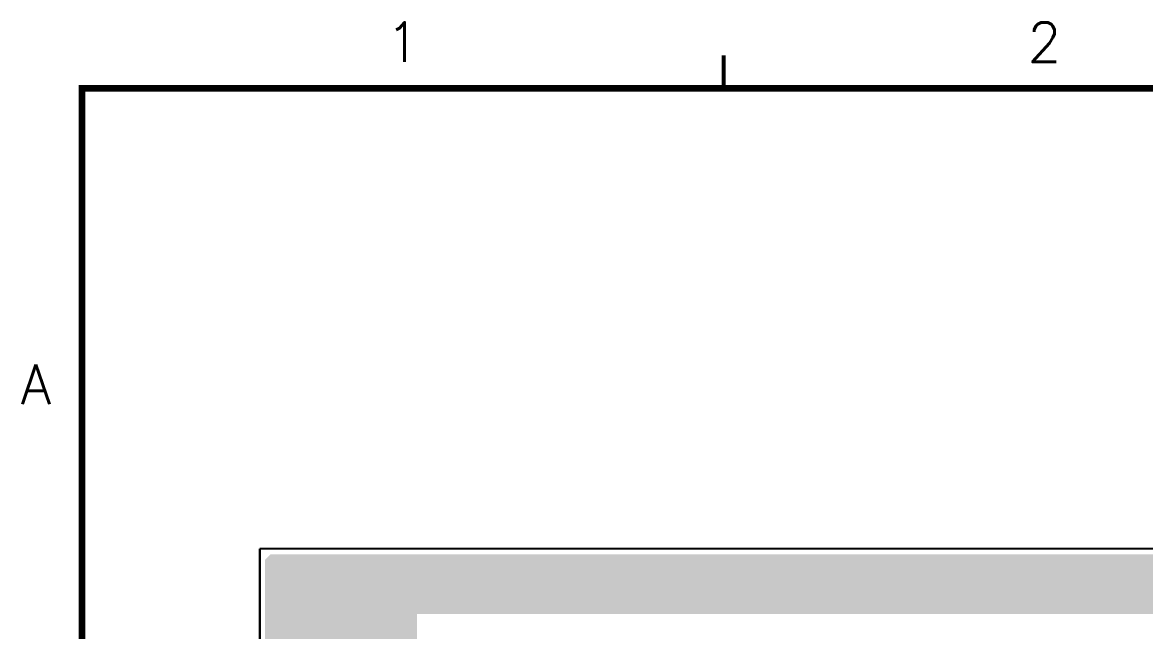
# Model space of a CAD drawing. Extents: x 295 to 953, y 10 to 290.
# Drawn here: x 487.4 to 572.7, y 243.8 to 290 of the extents above; entities that cross this region are included whole.
import ezdxf
from ezdxf.enums import TextEntityAlignment as Align

# ---------------------------------------------------------------- set-up
doc = ezdxf.new("R2010")
doc.units = 0
doc.header["$LTSCALE"] = 5
doc.header["$MEASUREMENT"] = 0
doc.layers.get('0').update_dxf_attribs({"linetype": 'CONTINUOUS', "lineweight": 25})
for name, color, linetype in [('L1-TOP_GBR', 7, 'CONTINUOUS'), ('문자', 4, 'CONTINUOUS'), ('테두리', 3, 'CONTINUOUS')]:
    doc.layers.add(name, color=color, linetype=linetype)
doc.styles.get("Standard").update_dxf_attribs({"font": 'simplex.shx'})

# ---------------------------------------------------------------- blocks, each defined once
blk = doc.blocks.new('C')
blk.add_line((15, 285), (15, 285))
at = {"layer": '테두리'}
for points, const_width in [([(63.75, 287.5), (63.75, 285)], 0.3), ([(15, 285), (15, 15), (405, 15), (405, 285), (15, 285)], 0.5)]:
    blk.add_lwpolyline(points, dxfattribs=dict(at, const_width=const_width))
at = {"layer": '문자'}
for s, p in [('1', (39.375, 288.5)), ('2', (88.125, 288.5)), ('A', (11.5, 262.5))]:
    blk.add_text(s, height=3, dxfattribs=at).set_placement(p, align=Align.MIDDLE)

msp = doc.modelspace()

# ---------------------------------------------------------------- linework, layer by layer
at = {"layer": 'L1-TOP_GBR'}
for p, q in [((865.178, 250), (505.478, 250)), ((505.478, 250), (505.478, 231.85)), ((505.478, 231.85), (505.478, 250))]:
    msp.add_line(p, q, dxfattribs=at)
for points in [[(505.89, 249.175), (506.303, 249.587), (865.425, 249.175), (865.013, 249.587)], [(505.89, 246.535), (505.89, 249.175), (868.065, 246.535), (865.425, 249.175)], [(506.303, 249.587), (506.303, 249.587), (865.013, 249.587), (506.303, 249.587)], [(505.89, 245.05), (505.89, 246.535), (868.065, 245.05), (868.065, 246.535)], [(505.89, 236.8), (505.89, 245.05), (517.44, 236.8), (517.44, 245.05)], [(505.89, 245.05), (505.89, 245.05), (517.44, 245.05), (868.065, 245.05)]]:
    msp.add_solid(points, dxfattribs=at)

# ---------------------------------------------------------------- block references
msp.add_blockref('C', (476.978, 0))

doc.saveas('drawing.dxf')
